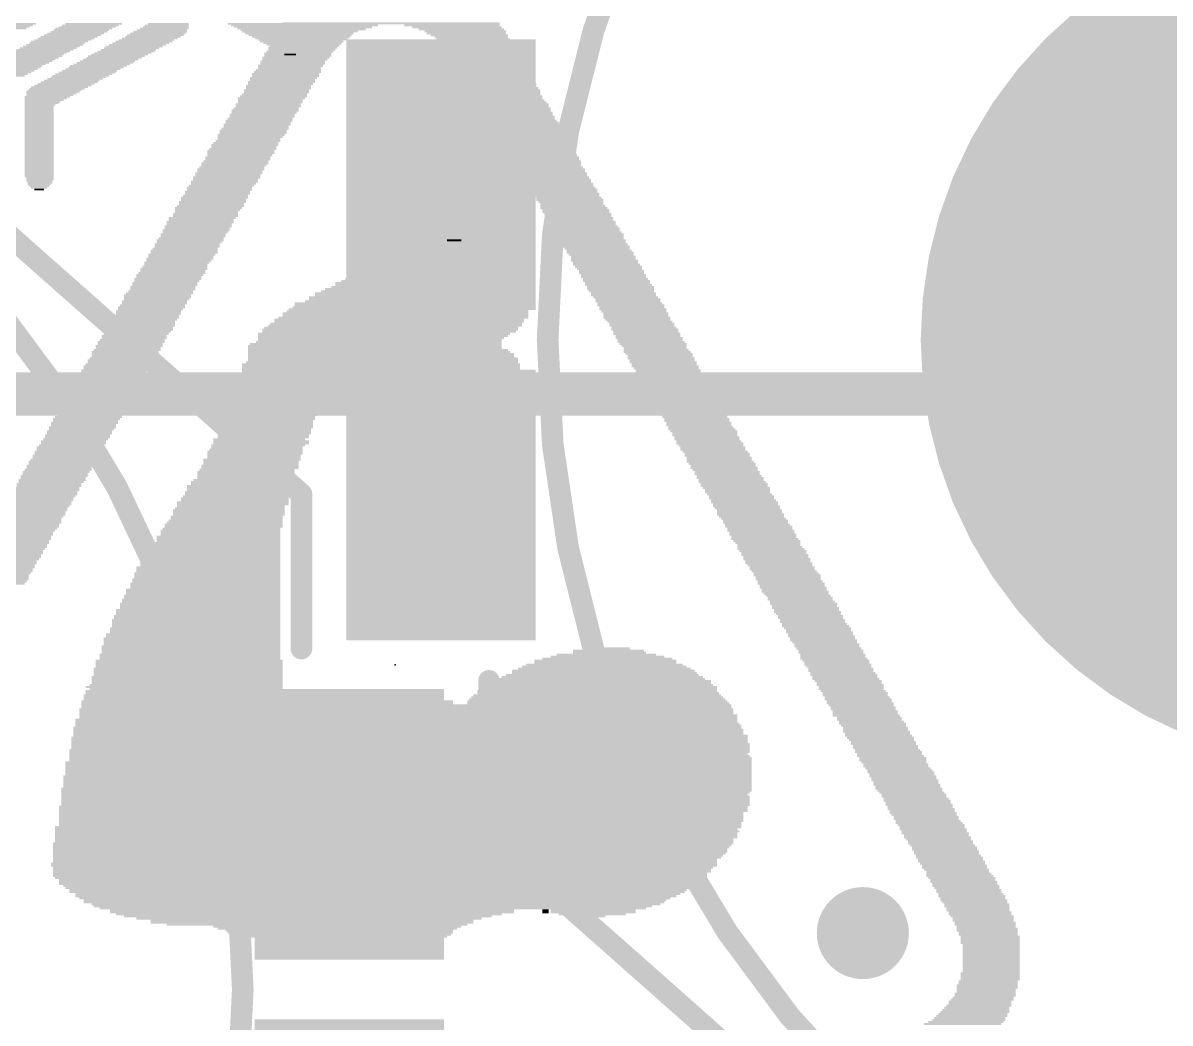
# Model space of a CAD drawing. Extents: x -53 to 61, y -36 to 25.
# Drawn here: x -3.49 to 7.27, y -3.36 to 6.02 of the extents above; entities that cross this region are included whole.
import ezdxf

# ---------------------------------------------------------------- set-up
doc = ezdxf.new("R2010")
doc.units = 0
for name, color, linetype in [('1', 12, 'CONTINUOUS'), ('16', 132, 'CONTINUOUS'), ('18', 110, 'CONTINUOUS'), ('21', 41, 'CONTINUOUS'), ('22', 40, 'CONTINUOUS'), ('24', 53, 'CONTINUOUS'), ('51', 53, 'CONTINUOUS')]:
    doc.layers.add(name, color=color, linetype=linetype)

# ---------------------------------------------------------------- blocks, each defined once
blk = doc.blocks.new('RECT2080000X1280000R100')
at = {"const_width": 4}
blk.add_lwpolyline([(4.5, 0), (4.5, 0, 0.4142), (2.5, 2), (-2.5, 2, 0.4142), (-4.5, 0), (-4.5, 0, 0.4142), (-2.5, -2), (2.5, -2, 0.4142)], format="xyb", close=True, dxfattribs=at)
blk = doc.blocks.new('RECT')
blk.add_solid([(-0.5, -0.5), (0.5, -0.5), (-0.5, 0.5), (0.5, 0.5)])
blk = doc.blocks.new('ROUNDV')
at = {"const_width": 0.5}
blk.add_lwpolyline([(0, -0.25, 1), (0, 0.25, 1), (0, -0.25)], format="xyb", dxfattribs=at)

msp = doc.modelspace()

# ---------------------------------------------------------------- linework, layer by layer
at = {"layer": '16', "const_width": 0.4064}
msp.add_lwpolyline([(-21.16, 2.54), (24.5745, 2.54)], dxfattribs=at)
at = {"layer": '21', "const_width": 0.2032}
for points in [[(-3.93, 4.302), (-0.88, 1.602)], [(-0.88, 1.602), (-0.88, 0.152)], [(0.88, -1.602), (0.88, -0.152)], [(3.93, -4.302), (0.88, -1.602)]]:
    msp.add_lwpolyline(points, dxfattribs=at)
at = {"layer": '21', "const_width": 0.1016}
for points in [[(-0.8292, 1.602, 1), (-0.9308, 1.602)], [(-0.9137, 1.564, 1), (-0.8463, 1.64)], [(-0.9308, 0.152, 1), (-0.8292, 0.152)], [(0.9308, -0.152, 1), (0.8292, -0.152)], [(0.9137, -1.564, 1), (0.8463, -1.64)], [(0.8292, -1.602, 1), (0.9308, -1.602)]]:
    msp.add_lwpolyline(points, format="xyb", dxfattribs=at)
at = {"layer": '24'}
msp.add_point((0, 0), dxfattribs=at)
at = {"layer": '51'}
for points, const_width in [([(11.43, -6.952, 1), (11.43, 13.048, 1), (11.43, -6.952)], 0.2032), ([(-11.43, -13.048, 1), (-11.43, 6.952, 1), (-11.43, -13.048)], 0.2032), ([(0.0308, 5.598, 1), (-0.0708, 5.598)], 0.1016), ([(-0.02, 5.6488, 1), (-0.02, 5.5472)], 0.1016), ([(0.9308, 5.598, 1), (0.8292, 5.598)], 0.1016), ([(0.88, 5.5472, 1), (0.88, 5.6488)], 0.1016), ([(-0.02, 3.6488, 1), (-0.02, 3.5472)], 0.1016), ([(0.88, 3.5472, 1), (0.88, 3.6488)], 0.1016), ([(-0.0708, 3.598, 1), (0.0308, 3.598)], 0.1016), ([(0.8292, 3.598, 1), (0.9308, 3.598)], 0.1016), ([(0.0308, 2.498, 1), (-0.0708, 2.498)], 0.1016), ([(-0.02, 2.5488, 1), (-0.02, 2.4472)], 0.1016), ([(0.9308, 2.498, 1), (0.8292, 2.498)], 0.1016), ([(0.88, 2.4472, 1), (0.88, 2.5488)], 0.1016), ([(-0.02, 0.5488, 1), (-0.02, 0.4472)], 0.1016), ([(-0.0708, 0.498, 1), (0.0308, 0.498)], 0.1016), ([(0.8292, 0.498, 1), (0.9308, 0.498)], 0.1016), ([(0.88, 0.4472, 1), (0.88, 0.5488)], 0.1016), ([(-0.8292, -0.498, 1), (-0.9308, -0.498)], 0.1016), ([(-0.88, -0.4472, 1), (-0.88, -0.5488)], 0.1016), ([(0.0708, -0.498, 1), (-0.0308, -0.498)], 0.1016), ([(0.02, -0.5488, 1), (0.02, -0.4472)], 0.1016), ([(-0.88, -2.4472, 1), (-0.88, -2.5488)], 0.1016), ([(-0.9308, -2.498, 1), (-0.8292, -2.498)], 0.1016), ([(-0.0308, -2.498, 1), (0.0708, -2.498)], 0.1016), ([(0.02, -2.5488, 1), (0.02, -2.4472)], 0.1016)]:
    msp.add_lwpolyline(points, format="xyb", dxfattribs=dict(at, const_width=const_width))
at = {"layer": '51', "const_width": 0.2032}
for points in [[(-0.02, 3.598), (-0.02, 5.598)], [(-0.02, 5.598), (0.88, 5.598)], [(0.88, 3.598), (0.88, 5.598)], [(0.88, 3.598), (-0.02, 3.598)], [(-0.02, 0.498), (-0.02, 2.498)], [(-0.02, 2.498), (0.88, 2.498)], [(0.88, 0.498), (0.88, 2.498)], [(0.88, 0.498), (-0.02, 0.498)], [(-0.88, -0.498), (-0.88, -2.498)], [(-0.88, -0.498), (0.02, -0.498)], [(0.02, -0.498), (0.02, -2.498)], [(0.02, -2.498), (-0.88, -2.498)]]:
    msp.add_lwpolyline(points, dxfattribs=at)

# ---------------------------------------------------------------- block references
at = {"layer": '1', "rotation": 180}
msp.add_blockref('RECT2080000X1280000R100', (11.43, 3.048), dxfattribs=at)
at = {"layer": '1', "xscale": 2.54, "yscale": 1.778}
for p, rotation in [((0.43, 4.598), 270), ((0.43, 1.498), 270), ((-0.43, -1.498), 90), ((-0.43, -4.598), 90)]:
    msp.add_blockref('RECT', p, dxfattribs=dict(at, rotation=rotation))
at = {"layer": '18', "xscale": 0.8636, "yscale": 0.8636}
msp.add_blockref('ROUNDV', (4.3872, -2.5183), dxfattribs=at)
msp.add_blockref('ROUNDV', (4.3872, -2.5183), dxfattribs=at)
at = {"layer": '21', "yscale": 0.0152}
for p, xscale in [((-3.7363, 6.0147), 0.7315), ((-3.7363, 5.9995), 0.6706), ((-3.7363, 5.9842), 0.6096), ((-3.7363, 5.969), 0.5486), ((-2.9972, 5.9233), 0.5334), ((-2.9667, 5.9385), 0.5334), ((-2.9439, 5.9538), 0.5182), ((-2.921, 5.969), 0.5334), ((-2.8905, 5.9842), 0.5334), ((-2.86, 5.9995), 0.5334), ((-2.8296, 6.0147), 0.5334), ((-2.2276, 5.9233), 0.5182), ((-2.2047, 5.9385), 0.5029), ((-2.1895, 5.9538), 0.4724), ((-2.1666, 5.969), 0.4572), ((-2.1514, 5.9842), 0.4267), ((-2.1438, 5.9995), 0.4115), ((-2.1285, 6.0147), 0.381), ((-1.3056, 6.0147), 0.5334), ((-1.2751, 5.9995), 0.5334), ((-1.2522, 5.9842), 0.5182), ((-1.2217, 5.969), 0.5182), ((-1.1913, 5.9538), 0.5182), ((-1.1684, 5.9385), 0.5334), ((-1.1455, 5.9233), 0.5182), ((-3.1953, 5.8166), 0.5334), ((-3.1725, 5.8318), 0.5182), ((-3.1496, 5.8471), 0.5334), ((-3.1191, 5.8623), 0.5334), ((-3.0886, 5.8776), 0.5334), ((-3.0582, 5.8928), 0.5334), ((-3.0277, 5.908), 0.5334), ((-2.4181, 5.8166), 0.5334), ((-2.3876, 5.8318), 0.5334), ((-2.3571, 5.8471), 0.5334), ((-2.3343, 5.8623), 0.5182), ((-2.3038, 5.8776), 0.5182), ((-2.2733, 5.8928), 0.5182), ((-2.2504, 5.908), 0.5334), ((-1.1227, 5.908), 0.5029), ((-1.1074, 5.8928), 0.4724), ((-1.0846, 5.8776), 0.4572), ((-1.0693, 5.8623), 0.4267), ((-1.0541, 5.8471), 0.4267), ((-1.0389, 5.8318), 0.3962), ((-1.0312, 5.8166), 0.3505), ((-3.3934, 5.7099), 0.5334), ((-3.3706, 5.7252), 0.5182), ((-3.3477, 5.7404), 0.5334), ((-3.3172, 5.7556), 0.5334), ((-3.2868, 5.7709), 0.5334), ((-3.2563, 5.7861), 0.5334), ((-3.2258, 5.8014), 0.5334), ((-2.6162, 5.7099), 0.5334), ((-2.5857, 5.7252), 0.5334), ((-2.5552, 5.7404), 0.5334), ((-2.5248, 5.7556), 0.5334), ((-2.5019, 5.7709), 0.5182), ((-2.4714, 5.7861), 0.5182), ((-2.4486, 5.8014), 0.5334), ((-1.016, 5.8014), 0.32), ((-1.0008, 5.7861), 0.2896), ((-0.9931, 5.7709), 0.2438), ((-0.9931, 5.7556), 0.2134), ((-0.9855, 5.7404), 0.1676), ((-0.9855, 5.7252), 0.1067), ((-3.7363, 5.6642), 1.0363), ((-3.7363, 5.649), 0.9754), ((-3.744, 5.6337), 0.9296), ((-3.744, 5.6185), 0.8687), ((-3.7363, 5.6032), 0.823), ((-3.4544, 5.6794), 0.5334), ((-3.4239, 5.6947), 0.5334), ((-2.8067, 5.6032), 0.5182), ((-2.7838, 5.6185), 0.5334), ((-2.7534, 5.6337), 0.5334), ((-2.7229, 5.649), 0.5334), ((-2.7, 5.6642), 0.5182), ((-2.6695, 5.6794), 0.5182), ((-2.6391, 5.6947), 0.5182), ((-3.7363, 5.588), 0.762), ((-3.7363, 5.5728), 0.701), ((-3.7363, 5.5575), 0.6401), ((-3.7363, 5.5423), 0.5791), ((-3.7363, 5.527), 0.5182), ((-3.0353, 5.4813), 0.5182), ((-3.0048, 5.4966), 0.5182), ((-2.9743, 5.5118), 0.5182), ((-2.9515, 5.527), 0.5334), ((-2.921, 5.5423), 0.5334), ((-2.8905, 5.5575), 0.5334), ((-2.8677, 5.5728), 0.5182), ((-2.8372, 5.588), 0.5182), ((-3.2106, 5.3746), 0.5029), ((-3.1953, 5.3899), 0.5029), ((-3.1725, 5.4051), 0.5182), ((-3.1496, 5.4204), 0.5334), ((-3.1191, 5.4356), 0.5334), ((-3.0886, 5.4508), 0.5334), ((-3.0582, 5.4661), 0.5334), ((-3.2639, 5.3289), 0.4267), ((-3.2944, 5.2984), 0.3658), ((-3.3096, 5.2832), 0.3353), ((-3.2791, 5.3137), 0.3962), ((-3.3172, 5.268), 0.32), ((-3.2258, 5.3594), 0.4724), ((-3.241, 5.3442), 0.442), ((-3.3325, 5.2527), 0.2896), ((-3.3401, 5.2375), 0.2743), ((-3.3401, 5.2222), 0.2743), ((-3.3401, 5.207), 0.2743), ((-3.3401, 5.1918), 0.2743), ((-3.3401, 5.1765), 0.2743), ((-3.3401, 5.1613), 0.2743), ((-3.3401, 5.146), 0.2743), ((-3.3401, 5.1308), 0.2743), ((-3.3401, 5.1156), 0.2743), ((-3.3401, 5.1003), 0.2743), ((-3.3401, 5.0851), 0.2743), ((-3.3401, 5.0698), 0.2743), ((-3.3401, 5.0546), 0.2743), ((-3.3401, 5.0394), 0.2743), ((-3.3401, 5.0241), 0.2743), ((-3.3401, 5.0089), 0.2743), ((-3.3401, 4.9936), 0.2743), ((-3.3401, 4.9784), 0.2743), ((-3.3401, 4.9632), 0.2743), ((-3.3401, 4.9479), 0.2743), ((-3.3401, 4.9327), 0.2743), ((-3.3401, 4.9174), 0.2743), ((-3.3401, 4.9022), 0.2743), ((-3.3401, 4.887), 0.2743), ((-3.3401, 4.8717), 0.2743), ((-3.3401, 4.8565), 0.2743), ((-3.3401, 4.8412), 0.2743), ((-3.3401, 4.826), 0.2743), ((-3.3401, 4.8108), 0.2743), ((-3.3401, 4.7955), 0.2743), ((-3.3401, 4.7803), 0.2743), ((-3.3401, 4.765), 0.2743), ((-3.3401, 4.7498), 0.2743), ((-3.3401, 4.7346), 0.2743), ((-3.3401, 4.7193), 0.2743), ((-3.3401, 4.7041), 0.2743), ((-3.3401, 4.6888), 0.2743), ((-3.3401, 4.6736), 0.2743), ((-3.3401, 4.6584), 0.2743), ((-3.3401, 4.6431), 0.2743), ((-3.3401, 4.6279), 0.2743), ((-3.3401, 4.6126), 0.2743), ((-3.3401, 4.5974), 0.2743), ((-3.3401, 4.5822), 0.2743), ((-3.3325, 4.5669), 0.2591), ((-3.3325, 4.5517), 0.2591), ((-3.3401, 4.5364), 0.2438), ((-3.3325, 4.5212), 0.2286), ((-3.3401, 4.506), 0.2134), ((-3.3401, 4.4907), 0.1829), ((-3.3401, 4.4755), 0.1524), ((-3.3401, 4.4602), 0.0914)]:
    msp.add_blockref('RECT', p, dxfattribs=dict(at, xscale=xscale))
at = {"layer": '22', "yscale": 0.0191, "rotation": 180}
for p, xscale in [((-0.0381, 6.0198), 2.0383), ((-0.7525, 5.9245), 0.7239), ((-0.7239, 5.9436), 0.7429), ((-0.6477, 5.9817), 0.8573), ((-0.6763, 5.9627), 0.8001), ((-0.6191, 6.0008), 0.9144), ((0.5334, 6.0008), 0.8954), ((0.581, 5.9817), 0.8382), ((0.6191, 5.9627), 0.8001), ((0.6572, 5.9436), 0.762), ((0.6668, 5.9245), 0.7429), ((-0.8382, 5.8293), 0.6668), ((-0.8477, 5.8102), 0.6477), ((-0.8192, 5.8483), 0.6668), ((-0.7811, 5.8864), 0.7049), ((-0.7906, 5.8674), 0.6858), ((-0.762, 5.9055), 0.7049), ((0.6953, 5.9055), 0.7239), ((0.7144, 5.8864), 0.6858), ((0.7334, 5.8674), 0.6858), ((0.7525, 5.8483), 0.6477), ((0.7715, 5.8293), 0.6477), ((0.7811, 5.8102), 0.6287), ((-0.9335, 5.6959), 0.6287), ((-0.9144, 5.734), 0.6287), ((-0.9144, 5.715), 0.6287), ((-0.8954, 5.7531), 0.6287), ((-0.8668, 5.7912), 0.6477), ((-0.8763, 5.7721), 0.6287), ((0.8001, 5.7912), 0.6287), ((0.8192, 5.7721), 0.6287), ((0.8382, 5.734), 0.6287), ((0.8287, 5.7531), 0.6096), ((0.8573, 5.715), 0.6287), ((0.8668, 5.6959), 0.6096), ((-0.9811, 5.6198), 0.6096), ((-0.9906, 5.6007), 0.5906), ((-0.962, 5.6579), 0.6096), ((-0.962, 5.6388), 0.6096), ((-0.943, 5.6769), 0.6096), ((0.8763, 5.6769), 0.6287), ((0.8858, 5.6579), 0.6096), ((0.8954, 5.6388), 0.6287), ((0.9144, 5.6007), 0.6287), ((0.9049, 5.6198), 0.6096), ((-1.0573, 5.4864), 0.6096), ((-1.0477, 5.5055), 0.6287), ((-1.0287, 5.5436), 0.6287), ((-1.0287, 5.5245), 0.6287), ((-1.0097, 5.5626), 0.6287), ((-1.0001, 5.5817), 0.6096), ((0.9335, 5.5817), 0.6287), ((0.943, 5.5626), 0.6096), ((0.962, 5.5436), 0.6096), ((0.962, 5.5245), 0.6096), ((0.9716, 5.5055), 0.5906), ((0.9811, 5.4864), 0.6096), ((-1.1144, 5.3912), 0.6096), ((-1.1144, 5.3721), 0.6096), ((-1.0954, 5.4293), 0.6096), ((-1.0954, 5.4102), 0.6096), ((-1.0668, 5.4674), 0.6287), ((-1.0763, 5.4483), 0.6096), ((1.0001, 5.4674), 0.6096), ((1.0097, 5.4483), 0.6287), ((1.0287, 5.4102), 0.6287), ((1.0192, 5.4293), 0.6096), ((1.0477, 5.3912), 0.6287), ((1.0477, 5.3721), 0.6287), ((-1.1621, 5.315), 0.6287), ((-1.1716, 5.2959), 0.6096), ((-1.1716, 5.2769), 0.6096), ((-1.143, 5.334), 0.6287), ((-1.1335, 5.3531), 0.6096), ((1.0573, 5.3531), 0.6096), ((1.0763, 5.334), 0.6096), ((1.0763, 5.315), 0.6096), ((1.0954, 5.2959), 0.6096), ((1.1144, 5.2769), 0.6096), ((-1.2478, 5.1626), 0.6096), ((-1.2192, 5.2007), 0.6287), ((-1.2287, 5.1816), 0.6096), ((-1.2097, 5.2197), 0.6096), ((-1.1906, 5.2578), 0.6096), ((-1.1906, 5.2388), 0.6096), ((1.124, 5.2578), 0.6287), ((1.143, 5.2197), 0.6287), ((1.1335, 5.2388), 0.6096), ((1.1525, 5.2007), 0.6096), ((1.1621, 5.1816), 0.6287), ((1.1716, 5.1626), 0.6096), ((-1.2954, 5.0673), 0.6287), ((-1.2764, 5.1054), 0.6287), ((-1.2859, 5.0864), 0.6096), ((-1.2668, 5.1245), 0.6096), ((-1.2478, 5.1435), 0.6096), ((1.1811, 5.1435), 0.6287), ((1.1906, 5.1245), 0.6096), ((1.2002, 5.1054), 0.6287), ((1.2192, 5.0864), 0.6287), ((1.2287, 5.0673), 0.6096), ((-1.3526, 4.9721), 0.6287), ((-1.3621, 4.953), 0.6096), ((-1.3335, 5.0102), 0.6287), ((-1.3335, 4.9911), 0.6287), ((-1.3145, 5.0292), 0.6287), ((-1.3049, 5.0483), 0.6096), ((1.2478, 5.0483), 0.6096), ((1.2478, 5.0292), 0.6096), ((1.2668, 5.0102), 0.6096), ((1.2764, 4.9911), 0.6287), ((1.2859, 4.9721), 0.6096), ((1.2954, 4.953), 0.6287), ((-1.4287, 4.8387), 0.6287), ((-1.4097, 4.8768), 0.6287), ((-1.4192, 4.8578), 0.6096), ((-1.4002, 4.8959), 0.6096), ((-1.3811, 4.9149), 0.6096), ((-1.3716, 4.934), 0.5906), ((1.3049, 4.934), 0.6096), ((1.3145, 4.9149), 0.6287), ((1.3335, 4.8768), 0.6287), ((1.324, 4.8959), 0.6096), ((1.3526, 4.8578), 0.5906), ((1.3621, 4.8387), 0.6096), ((-1.4764, 4.7625), 0.6096), ((-1.4764, 4.7435), 0.6096), ((-1.4478, 4.8197), 0.6287), ((-1.4478, 4.8006), 0.6287), ((-1.4573, 4.7816), 0.6096), ((1.3621, 4.8197), 0.6096), ((1.3811, 4.8006), 0.6096), ((1.3907, 4.7816), 0.6287), ((1.4097, 4.7625), 0.6287), ((1.4192, 4.7435), 0.6096), ((-1.5431, 4.6482), 0.6287), ((-1.5526, 4.6292), 0.6096), ((-1.5335, 4.6673), 0.6096), ((-1.505, 4.7054), 0.6287), ((-1.5145, 4.6863), 0.6096), ((-1.4954, 4.7244), 0.6096), ((1.4287, 4.7244), 0.6287), ((1.4383, 4.7054), 0.6096), ((1.4383, 4.6863), 0.6096), ((1.4668, 4.6482), 0.6287), ((1.4573, 4.6673), 0.6096), ((1.4764, 4.6292), 0.6096), ((-1.6002, 4.5339), 0.6287), ((-1.6097, 4.5149), 0.6096), ((-1.5812, 4.572), 0.6287), ((-1.5907, 4.553), 0.6096), ((-1.5621, 4.6101), 0.6287), ((-1.5716, 4.5911), 0.6096), ((1.4954, 4.6101), 0.6096), ((1.4954, 4.5911), 0.6096), ((1.5145, 4.572), 0.6096), ((1.5335, 4.553), 0.6096), ((1.5335, 4.5339), 0.6096), ((1.5526, 4.5149), 0.6096), ((-1.6669, 4.4386), 0.6096), ((-1.6669, 4.4196), 0.6096), ((-1.6478, 4.4768), 0.6096), ((-1.6478, 4.4577), 0.6096), ((-1.6288, 4.4958), 0.6096), ((1.5526, 4.4958), 0.6096), ((1.5716, 4.4768), 0.6096), ((1.5812, 4.4577), 0.6287), ((1.6002, 4.4196), 0.6287), ((1.5907, 4.4386), 0.6096), ((-1.7336, 4.3053), 0.6287), ((-1.7145, 4.3434), 0.6287), ((-1.724, 4.3243), 0.6096), ((-1.6955, 4.3815), 0.6287), ((-1.705, 4.3624), 0.6096), ((-1.6859, 4.4005), 0.6096), ((1.6097, 4.4005), 0.6096), ((1.6383, 4.3624), 0.6287), ((1.6288, 4.3815), 0.6096), ((1.6478, 4.3434), 0.6096), ((1.6574, 4.3243), 0.5906), ((1.6669, 4.3053), 0.6096), ((-1.8098, 4.191), 0.6287), ((-1.7812, 4.2291), 0.6096), ((-1.7812, 4.21), 0.6096), ((-1.7717, 4.2481), 0.5906), ((-1.7526, 4.2862), 0.6287), ((-1.7621, 4.2672), 0.6096), ((1.6764, 4.2862), 0.6287), ((1.6955, 4.2672), 0.6287), ((1.6955, 4.2481), 0.6287), ((1.7145, 4.2291), 0.6287), ((1.724, 4.21), 0.6096), ((1.7336, 4.191), 0.6287), ((-1.8478, 4.1148), 0.6287), ((-1.8574, 4.0957), 0.6096), ((-1.8288, 4.1529), 0.6287), ((-1.8383, 4.1338), 0.6096), ((-1.8193, 4.1719), 0.6096), ((1.7431, 4.1719), 0.6096), ((1.7621, 4.1529), 0.6096), ((1.7621, 4.1338), 0.6096), ((1.7812, 4.1148), 0.6096), ((1.7907, 4.0957), 0.6287), ((-1.9241, 3.9815), 0.6287), ((-1.9145, 4.0005), 0.6096), ((-1.8955, 4.0386), 0.6096), ((-1.8955, 4.0196), 0.6096), ((-1.8669, 4.0767), 0.6287), ((-1.8764, 4.0576), 0.6096), ((0.5524, 3.9815), 0.1333), ((1.8002, 4.0767), 0.6096), ((1.8098, 4.0576), 0.6287), ((1.8288, 4.0386), 0.6287), ((1.8383, 4.0196), 0.6096), ((1.8383, 4.0005), 0.6096), ((1.8574, 3.9815), 0.6096), ((-1.9812, 3.8862), 0.6287), ((-1.9812, 3.8672), 0.6287), ((-1.9717, 3.9053), 0.6096), ((-1.9526, 3.9434), 0.6096), ((-1.9526, 3.9243), 0.6096), ((-1.9336, 3.9624), 0.6096), ((0.4382, 3.8672), 0.6668), ((0.4572, 3.8862), 0.5906), ((0.4667, 3.9053), 0.5334), ((0.4858, 3.9243), 0.4191), ((0.5239, 3.9434), 0.3048), ((0.5239, 3.9624), 0.2667), ((1.8574, 3.9624), 0.6096), ((1.8764, 3.9434), 0.6096), ((1.886, 3.9243), 0.6287), ((1.8955, 3.9053), 0.6096), ((1.9145, 3.8862), 0.6096), ((1.9241, 3.8672), 0.6287), ((-2.0479, 3.7719), 0.6096), ((-2.0193, 3.81), 0.6287), ((-2.0288, 3.791), 0.6096), ((-2.0003, 3.8481), 0.6287), ((-2.0098, 3.8291), 0.6096), ((0.3239, 3.7719), 1.0097), ((0.3524, 3.791), 0.9525), ((0.3619, 3.81), 0.8954), ((0.3905, 3.8291), 0.8001), ((0.4286, 3.8481), 0.6858), ((1.9336, 3.8481), 0.6096), ((1.9526, 3.8291), 0.6096), ((1.9526, 3.81), 0.6096), ((1.9622, 3.791), 0.6287), ((1.9717, 3.7719), 0.6096), ((-2.1145, 3.6576), 0.6287), ((-2.0955, 3.6766), 0.6287), ((-2.0764, 3.7147), 0.6287), ((-2.086, 3.6957), 0.6096), ((-2.0669, 3.7338), 0.6096), ((-2.0574, 3.7529), 0.5906), ((0.2572, 3.6766), 1.2954), ((0.2572, 3.6576), 1.2954), ((0.2858, 3.6957), 1.2383), ((0.2858, 3.7147), 1.1621), ((0.3143, 3.7338), 1.1049), ((0.3239, 3.7529), 1.0097), ((1.9812, 3.7529), 0.6287), ((2.0003, 3.7338), 0.6287), ((2.0098, 3.7147), 0.6096), ((2.0288, 3.6957), 0.6096), ((2.0288, 3.6766), 0.6096), ((2.0479, 3.6576), 0.6096), ((-2.1812, 3.5433), 0.6096), ((-2.1622, 3.5814), 0.6096), ((-2.1622, 3.5624), 0.6096), ((-2.1336, 3.6195), 0.6287), ((-2.1431, 3.6005), 0.6096), ((-2.1241, 3.6386), 0.6096), ((0.2096, 3.5433), 1.6193), ((0.2191, 3.5814), 1.5621), ((0.2191, 3.5624), 1.5621), ((0.2286, 3.6005), 1.4668), ((0.2477, 3.6195), 1.4287), ((0.2572, 3.6386), 1.3335), ((2.0479, 3.6386), 0.6096), ((2.0764, 3.6005), 0.6287), ((2.0669, 3.6195), 0.6096), ((2.0955, 3.5624), 0.6287), ((2.086, 3.5814), 0.6096), ((2.1145, 3.5433), 0.6287), ((-2.2288, 3.4671), 0.6287), ((-2.2288, 3.4481), 0.6287), ((-2.2098, 3.4862), 0.6287), ((-2.2003, 3.5052), 0.6096), ((-2.1812, 3.5243), 0.6096), ((0.1524, 3.4481), 1.9241), ((0.1715, 3.4862), 1.8478), ((0.1715, 3.4671), 1.8478), ((0.181, 3.5052), 1.7526), ((0.2, 3.5243), 1.7145), ((2.1145, 3.5243), 0.6287), ((2.1241, 3.5052), 0.6096), ((2.1431, 3.4862), 0.6096), ((2.1431, 3.4671), 0.6096), ((2.1622, 3.4481), 0.6096), ((-2.286, 3.3528), 0.6287), ((-2.2955, 3.3338), 0.6096), ((-2.2765, 3.3719), 0.6096), ((-2.2574, 3.41), 0.6096), ((-2.2574, 3.3909), 0.6096), ((-2.2384, 3.429), 0.6096), ((0.1238, 3.3338), 2.2479), ((0.1238, 3.3528), 2.1717), ((0.1238, 3.3909), 2.1336), ((0.1238, 3.3719), 2.1336), ((0.1524, 3.41), 2.0003), ((0.1715, 3.429), 1.9622), ((2.1812, 3.429), 0.6096), ((2.1812, 3.41), 0.6096), ((2.2098, 3.3719), 0.6287), ((2.2003, 3.3909), 0.6096), ((2.2288, 3.3338), 0.6287), ((2.2193, 3.3528), 0.6096), ((-2.3717, 3.2195), 0.6096), ((-2.3432, 3.2576), 0.6287), ((-2.3527, 3.2385), 0.6096), ((-2.3336, 3.2766), 0.6096), ((-2.3146, 3.3147), 0.6096), ((-2.3146, 3.2957), 0.6096), ((0.0381, 3.2385), 2.3432), ((0.0381, 3.2195), 2.3432), ((0.0762, 3.2576), 2.3432), ((0.0953, 3.2957), 2.3051), ((0.0953, 3.2766), 2.3051), ((0.1143, 3.3147), 2.267), ((2.2384, 3.3147), 0.6096), ((2.2574, 3.2957), 0.6096), ((2.2574, 3.2766), 0.6096), ((2.267, 3.2576), 0.6287), ((2.2765, 3.2385), 0.6096), ((2.2955, 3.2195), 0.6096), ((-2.4194, 3.1242), 0.6287), ((-2.4003, 3.1623), 0.6287), ((-2.4003, 3.1433), 0.6287), ((-2.3813, 3.1814), 0.6287), ((-2.3717, 3.2004), 0.6096), ((-0.0476, 3.1433), 2.4003), ((-0.0571, 3.1242), 2.3813), ((-0.0381, 3.1623), 2.3813), ((0, 3.1814), 2.3813), ((0.0095, 3.2004), 2.3622), ((2.3146, 3.2004), 0.6096), ((2.3146, 3.1814), 0.6096), ((2.3336, 3.1623), 0.6096), ((2.3432, 3.1433), 0.6287), ((2.3527, 3.1242), 0.6096), ((-2.4765, 3.029), 0.6287), ((-2.486, 3.0099), 0.6096), ((-2.467, 3.048), 0.6096), ((-2.4479, 3.0861), 0.6096), ((-2.4479, 3.0671), 0.6096), ((-2.4289, 3.1052), 0.6096), ((-0.181, 3.0099), 2.3622), ((-0.1524, 3.029), 2.3051), ((-0.1048, 3.1052), 2.3622), ((-0.1143, 3.0861), 2.3432), ((-0.1429, 3.048), 2.286), ((-0.1333, 3.0671), 2.3051), ((2.3622, 3.1052), 0.6287), ((2.3717, 3.0861), 0.6096), ((2.3813, 3.0671), 0.6287), ((2.4003, 3.029), 0.6287), ((2.3908, 3.048), 0.6096), ((2.4194, 3.0099), 0.6287), ((-2.5337, 2.9337), 0.6287), ((-2.5432, 2.9146), 0.6096), ((-2.5146, 2.9527), 0.6287), ((-2.4956, 2.9909), 0.6287), ((-2.5051, 2.9718), 0.6096), ((-0.1524, 2.9337), 2.4575), ((-0.1905, 2.9909), 2.3813), ((-0.1905, 2.9718), 2.3813), ((-0.1619, 2.9527), 2.4384), ((-0.1333, 2.9146), 2.4956), ((2.4289, 2.9909), 0.6096), ((2.4384, 2.9718), 0.5906), ((2.4479, 2.9527), 0.6096), ((2.4575, 2.9337), 0.6287), ((2.4765, 2.9146), 0.6287), ((-2.6099, 2.8004), 0.6287), ((-2.6003, 2.8194), 0.6096), ((-2.5718, 2.8575), 0.6287), ((-2.5813, 2.8384), 0.6096), ((-2.5622, 2.8765), 0.6096), ((-2.5432, 2.8956), 0.6096), ((-0.1333, 2.8194), 2.6099), ((-0.1333, 2.8004), 2.6099), ((-0.1238, 2.8384), 2.5527), ((-0.1143, 2.8765), 2.5337), ((-0.1143, 2.8575), 2.5337), ((-0.1333, 2.8956), 2.4956), ((2.486, 2.8956), 0.6096), ((2.4956, 2.8765), 0.6287), ((2.5051, 2.8575), 0.6096), ((2.5146, 2.8384), 0.6287), ((2.5241, 2.8194), 0.6096), ((2.5337, 2.8004), 0.6287), ((-2.667, 2.6861), 0.6287), ((-2.648, 2.7242), 0.6287), ((-2.6575, 2.7051), 0.6096), ((-2.6289, 2.7623), 0.6287), ((-2.6384, 2.7432), 0.6096), ((-2.6194, 2.7813), 0.6096), ((-1.0097, 2.7242), 0.9335), ((-1.0192, 2.7051), 0.9144), ((-1.0287, 2.6861), 0.8954), ((-0.1333, 2.7813), 2.6099), ((-0.1333, 2.7623), 2.6099), ((-0.1429, 2.7432), 2.5908), ((-0.0191, 2.7242), 0.8954), ((-0.0191, 2.7051), 0.8954), ((-0.0762, 2.6861), 0.6287), ((0.8858, 2.7242), 0.6096), ((0.8858, 2.7051), 0.6096), ((0.9716, 2.6861), 0.4001), ((2.5432, 2.7813), 0.6096), ((2.5622, 2.7623), 0.6096), ((2.5622, 2.7432), 0.6096), ((2.5813, 2.7242), 0.6096), ((2.6003, 2.7051), 0.6096), ((2.6099, 2.6861), 0.6287), ((-2.7337, 2.5908), 0.6096), ((-2.7146, 2.6289), 0.6096), ((-2.7146, 2.6099), 0.6096), ((-2.6861, 2.648), 0.6287), ((-2.6765, 2.667), 0.6096), ((-1.0858, 2.5908), 0.8573), ((-1.0382, 2.667), 0.8763), ((-1.0477, 2.648), 0.8573), ((-1.0477, 2.6289), 0.8573), ((-1.0477, 2.6099), 0.8573), ((-0.1143, 2.667), 0.4382), ((-0.1143, 2.648), 0.4382), ((1.0097, 2.667), 0.2858), ((1.0097, 2.648), 0.2477), ((2.6194, 2.667), 0.6096), ((2.6194, 2.648), 0.6096), ((2.6384, 2.6289), 0.6096), ((2.648, 2.6099), 0.6287), ((2.6575, 2.5908), 0.6096), ((-2.7813, 2.4956), 0.6287), ((-2.7908, 2.4765), 0.6096), ((-2.7623, 2.5337), 0.6287), ((-2.7718, 2.5146), 0.6096), ((-2.7527, 2.5527), 0.6096), ((-2.7337, 2.5718), 0.6096), ((-1.1049, 2.5146), 0.8573), ((-1.1049, 2.4956), 0.8573), ((-1.1049, 2.4765), 0.8573), ((-1.0858, 2.5718), 0.8573), ((-1.0858, 2.5527), 0.8573), ((-1.0858, 2.5337), 0.8573), ((2.667, 2.5718), 0.6287), ((2.6765, 2.5527), 0.6096), ((2.7051, 2.5146), 0.6287), ((2.6956, 2.5337), 0.6096), ((2.7146, 2.4956), 0.6096), ((2.7337, 2.4765), 0.6096), ((-2.848, 2.3813), 0.6096), ((-2.848, 2.3622), 0.6096), ((-2.8194, 2.4384), 0.6287), ((-2.8289, 2.4194), 0.6096), ((-2.8384, 2.4003), 0.5906), ((-2.8004, 2.4575), 0.6287), ((-1.1525, 2.3622), 0.8763), ((-1.1335, 2.4384), 0.8763), ((-1.1335, 2.4194), 0.8763), ((-1.143, 2.4003), 0.8573), ((-1.143, 2.3813), 0.8573), ((-1.1049, 2.4575), 0.8573), ((2.7432, 2.4384), 0.6287), ((2.7337, 2.4575), 0.6096), ((2.7623, 2.4194), 0.6287), ((2.7813, 2.3813), 0.6287), ((2.7718, 2.4003), 0.6096), ((2.7908, 2.3622), 0.6096), ((-2.9146, 2.267), 0.6287), ((-2.8956, 2.3051), 0.6287), ((-2.9051, 2.286), 0.6096), ((-2.8765, 2.3241), 0.6287), ((-2.867, 2.3432), 0.6096), ((-1.2002, 2.286), 0.8573), ((-1.2002, 2.267), 0.8573), ((-1.1716, 2.3432), 0.8763), ((-1.1811, 2.3241), 0.8573), ((-1.1811, 2.3051), 0.8573), ((2.8004, 2.3432), 0.6287), ((2.8099, 2.3241), 0.6096), ((2.8289, 2.3051), 0.6096), ((2.8289, 2.286), 0.6096), ((2.848, 2.267), 0.6096), ((-2.9813, 2.1526), 0.6096), ((-2.9623, 2.1907), 0.6096), ((-2.9623, 2.1717), 0.6096), ((-2.9337, 2.2288), 0.6287), ((-2.9432, 2.2098), 0.6096), ((-2.9242, 2.2479), 0.6096), ((-1.2192, 2.2288), 0.8954), ((-1.2383, 2.1526), 0.8573), ((-1.2287, 2.2098), 0.8763), ((-1.2287, 2.1907), 0.8763), ((-1.2287, 2.1717), 0.8763), ((-1.2002, 2.2479), 0.8573), ((2.848, 2.2479), 0.6096), ((2.8765, 2.2098), 0.6287), ((2.867, 2.2288), 0.6096), ((2.8956, 2.1907), 0.6287), ((2.9051, 2.1717), 0.6096), ((2.9051, 2.1526), 0.6096), ((-3.048, 2.0383), 0.6287), ((-3.0385, 2.0574), 0.6096), ((-3.0194, 2.0955), 0.6096), ((-3.0194, 2.0764), 0.6096), ((-3.0004, 2.1145), 0.6096), ((-2.9813, 2.1336), 0.6096), ((-1.2859, 2.0574), 0.8763), ((-1.2954, 2.0383), 0.8573), ((-1.2764, 2.1145), 0.8573), ((-1.2573, 2.0955), 0.8954), ((-1.2573, 2.0764), 0.8954), ((-1.2383, 2.1336), 0.8573), ((2.9242, 2.1336), 0.6096), ((2.9242, 2.1145), 0.6096), ((2.9527, 2.0764), 0.6287), ((2.9432, 2.0955), 0.6096), ((2.9623, 2.0574), 0.6096), ((2.9813, 2.0383), 0.6096), ((-3.0861, 1.9622), 0.6287), ((-3.0956, 1.9431), 0.6096), ((-3.0671, 2.0003), 0.6287), ((-3.0766, 1.9812), 0.6096), ((-3.0575, 2.0193), 0.6096), ((-1.3145, 2.0003), 0.8954), ((-1.3145, 1.9812), 0.8954), ((-1.324, 1.9622), 0.8763), ((-1.324, 1.9431), 0.8763), ((-1.3049, 2.0193), 0.8763), ((2.9813, 2.0193), 0.6096), ((3.0004, 2.0003), 0.6096), ((3.0194, 1.9812), 0.6096), ((3.0194, 1.9622), 0.6096), ((3.0385, 1.9431), 0.6096), ((-3.1623, 1.8288), 0.6287), ((-3.1528, 1.8669), 0.6096), ((-3.1528, 1.8478), 0.6096), ((-3.1242, 1.905), 0.6287), ((-3.1337, 1.886), 0.6096), ((-3.1147, 1.9241), 0.6096), ((-1.3907, 1.8288), 0.8954), ((-1.3621, 1.8669), 0.9144), ((-1.3621, 1.8478), 0.9144), ((-1.3526, 1.905), 0.8954), ((-1.3526, 1.886), 0.8954), ((-1.343, 1.9241), 0.9144), ((3.048, 1.905), 0.6287), ((3.0385, 1.9241), 0.6096), ((3.0671, 1.886), 0.6287), ((3.0861, 1.8478), 0.6287), ((3.0766, 1.8669), 0.6096), ((3.0956, 1.8288), 0.6096), ((-3.2195, 1.7336), 0.6287), ((-3.229, 1.7145), 0.6096), ((-3.2004, 1.7717), 0.6287), ((-3.2099, 1.7526), 0.6096), ((-3.1814, 1.8098), 0.6287), ((-3.1909, 1.7907), 0.6096), ((-1.4383, 1.7145), 0.9525), ((-1.4287, 1.7336), 0.9335), ((-1.4002, 1.8098), 0.9144), ((-1.4002, 1.7907), 0.9144), ((-1.4002, 1.7717), 0.9144), ((-1.4097, 1.7526), 0.8954), ((3.1147, 1.8098), 0.6096), ((3.1147, 1.7907), 0.6096), ((3.1337, 1.7717), 0.6096), ((3.1433, 1.7526), 0.6287), ((3.1623, 1.7145), 0.6287), ((3.1528, 1.7336), 0.6096), ((-3.2957, 1.6193), 0.6287), ((-3.2766, 1.6383), 0.6287), ((-3.2671, 1.6574), 0.6096), ((-3.248, 1.6955), 0.6096), ((-3.248, 1.6764), 0.6096), ((-1.4764, 1.6193), 0.9906), ((-1.4668, 1.6764), 0.9716), ((-1.4668, 1.6574), 0.9716), ((-1.4668, 1.6383), 0.9716), ((-1.4383, 1.6955), 0.9525), ((3.1814, 1.6955), 0.6287), ((3.1814, 1.6764), 0.6287), ((3.2004, 1.6574), 0.6287), ((3.2099, 1.6383), 0.6096), ((3.2099, 1.6193), 0.6096), ((-3.3528, 1.505), 0.6287), ((-3.3433, 1.524), 0.6096), ((-3.3147, 1.5812), 0.6287), ((-3.3242, 1.5621), 0.6096), ((-3.3242, 1.5431), 0.6096), ((-3.2957, 1.6002), 0.6287), ((-1.524, 1.524), 1.0477), ((-1.524, 1.505), 1.0477), ((-1.505, 1.5621), 1.0097), ((-1.505, 1.5431), 1.0097), ((-1.4954, 1.5812), 0.9906), ((-1.4859, 1.6002), 0.9716), ((3.229, 1.6002), 0.6096), ((3.248, 1.5812), 0.6096), ((3.248, 1.5621), 0.6096), ((3.2671, 1.5431), 0.6096), ((3.2766, 1.524), 0.6287), ((3.2861, 1.505), 0.6096), ((-3.41, 1.4097), 0.6287), ((-3.4195, 1.3907), 0.6096), ((-3.4004, 1.4287), 0.6096), ((-3.3814, 1.4668), 0.6096), ((-3.3814, 1.4478), 0.6096), ((-3.3623, 1.4859), 0.6096), ((-1.5812, 1.3907), 1.0477), ((-1.5621, 1.4478), 1.0477), ((-1.5621, 1.4287), 1.0477), ((-1.5621, 1.4097), 1.0477), ((-1.5526, 1.4668), 1.0287), ((-1.5431, 1.4859), 1.0097), ((3.2957, 1.4859), 0.6287), ((3.3052, 1.4668), 0.6096), ((3.3242, 1.4478), 0.6096), ((3.3242, 1.4287), 0.6096), ((3.3338, 1.4097), 0.6287), ((3.3433, 1.3907), 0.6096), ((-3.4671, 1.3145), 0.6287), ((-3.4671, 1.2954), 0.6287), ((-3.4481, 1.3335), 0.6287), ((-3.4385, 1.3716), 0.6096), ((-3.4385, 1.3526), 0.6096), ((-1.6097, 1.3145), 1.1049), ((-1.6097, 1.2954), 1.1049), ((-1.6002, 1.3335), 1.0858), ((-1.5907, 1.3526), 1.0668), ((-1.5812, 1.3716), 1.0477), ((3.3623, 1.3716), 0.6096), ((3.3814, 1.3526), 0.6096), ((3.3814, 1.3335), 0.6096), ((3.4004, 1.3145), 0.6096), ((3.41, 1.2954), 0.6287), ((-3.5338, 1.2002), 0.6096), ((-3.5338, 1.1811), 0.6096), ((-3.5147, 1.2383), 0.6096), ((-3.5147, 1.2192), 0.6096), ((-3.4862, 1.2764), 0.6287), ((-3.4957, 1.2573), 0.6096), ((-1.6574, 1.2002), 1.1621), ((-1.6574, 1.1811), 1.1621), ((-1.6383, 1.2573), 1.124), ((-1.6383, 1.2383), 1.124), ((-1.6383, 1.2192), 1.124), ((-1.6288, 1.2764), 1.1049), ((3.429, 1.2573), 0.6287), ((3.4195, 1.2764), 0.6096), ((3.4385, 1.2383), 0.6096), ((3.4481, 1.2192), 0.6287), ((3.4671, 1.1811), 0.6287), ((3.4576, 1.2002), 0.6096), ((-3.6005, 1.0858), 0.6287), ((-3.61, 1.0668), 0.6096), ((-3.5814, 1.1049), 0.6287), ((-3.5624, 1.143), 0.6287), ((-3.5719, 1.124), 0.6096), ((-3.5528, 1.1621), 0.6096), ((-1.6859, 1.0668), 1.2192), ((-1.6764, 1.143), 1.2002), ((-1.6764, 1.124), 1.2002), ((-1.6764, 1.1049), 1.2002), ((-1.6764, 1.0858), 1.2002), ((-1.6574, 1.1621), 1.1621), ((3.4862, 1.1621), 0.6287), ((3.4957, 1.143), 0.6096), ((3.5052, 1.124), 0.5906), ((3.5147, 1.1049), 0.6096), ((3.5243, 1.0858), 0.6287), ((3.5433, 1.0668), 0.6287), ((-3.6671, 0.9716), 0.6096), ((-3.6481, 0.9906), 0.6096), ((-3.629, 1.0287), 0.6096), ((-3.629, 1.0097), 0.6096), ((-3.61, 1.0477), 0.6096), ((-1.724, 0.9906), 1.2954), ((-1.7145, 0.9716), 1.2764), ((-1.705, 1.0477), 1.2573), ((-1.705, 1.0287), 1.2573), ((-1.705, 1.0097), 1.2573), ((3.5528, 1.0477), 0.6096), ((3.5624, 1.0287), 0.6287), ((3.5814, 0.9906), 0.6287), ((3.5719, 1.0097), 0.6096), ((3.5909, 0.9716), 0.6096), ((-3.7243, 0.8573), 0.6096), ((-3.7147, 0.8763), 0.6287), ((-3.6957, 0.9144), 0.6287), ((-3.7052, 0.8954), 0.6096), ((-3.6766, 0.9525), 0.6287), ((-3.6862, 0.9335), 0.6096), ((-1.7621, 0.8573), 1.3716), ((-1.7526, 0.9144), 1.3526), ((-1.7526, 0.8954), 1.3526), ((-1.7526, 0.8763), 1.3526), ((-1.7336, 0.9525), 1.3145), ((-1.7336, 0.9335), 1.3145), ((3.6005, 0.9525), 0.6287), ((3.61, 0.9335), 0.6096), ((3.629, 0.9144), 0.6096), ((3.629, 0.8954), 0.6096), ((3.6481, 0.8763), 0.6096), ((3.6671, 0.8573), 0.6096), ((-3.7814, 0.762), 0.6096), ((-3.7529, 0.8001), 0.6287), ((-3.7624, 0.7811), 0.6096), ((-3.7433, 0.8382), 0.6096), ((-3.7433, 0.8192), 0.6096), ((-1.7812, 0.762), 1.4097), ((-1.7717, 0.8001), 1.3907), ((-1.7717, 0.7811), 1.3907), ((-1.7621, 0.8382), 1.3716), ((-1.7621, 0.8192), 1.3716), ((3.6766, 0.8382), 0.6287), ((3.6862, 0.8192), 0.6096), ((3.6862, 0.8001), 0.6096), ((3.7147, 0.762), 0.6287), ((3.7052, 0.7811), 0.6096), ((-1.8098, 0.6477), 1.4668), ((-1.8002, 0.7049), 1.4478), ((-1.8002, 0.6858), 1.4478), ((-1.8002, 0.6668), 1.4478), ((-1.7812, 0.7429), 1.4097), ((-1.7812, 0.7239), 1.4097), ((3.7338, 0.7239), 0.6287), ((3.7243, 0.7429), 0.6096), ((3.7433, 0.7049), 0.6096), ((3.7529, 0.6858), 0.6287), ((3.7624, 0.6668), 0.6096), ((3.7814, 0.6477), 0.6096), ((-1.8288, 0.5715), 1.505), ((-1.8288, 0.5524), 1.505), ((-1.8288, 0.5334), 1.505), ((-1.8193, 0.6096), 1.4859), ((-1.8193, 0.5906), 1.4859), ((-1.8098, 0.6287), 1.4668), ((3.8005, 0.6287), 0.6096), ((3.8005, 0.6096), 0.6096), ((3.8195, 0.5906), 0.6096), ((3.8291, 0.5715), 0.6287), ((3.8481, 0.5334), 0.6287), ((3.8386, 0.5524), 0.6096), ((-1.8574, 0.4572), 1.5621), ((-1.8574, 0.4382), 1.5621), ((-1.8478, 0.5143), 1.5431), ((-1.8478, 0.4953), 1.5431), ((-1.8478, 0.4763), 1.5431), ((3.8576, 0.5143), 0.6096), ((3.8672, 0.4953), 0.6287), ((3.8767, 0.4763), 0.6096), ((3.8957, 0.4572), 0.6096), ((3.8957, 0.4382), 0.6096), ((-1.8764, 0.3429), 1.6002), ((-1.8764, 0.3239), 1.6002), ((-1.8669, 0.4191), 1.5812), ((-1.8669, 0.4001), 1.5812), ((-1.8669, 0.381), 1.5812), ((-1.8669, 0.3619), 1.5812), ((3.9148, 0.4191), 0.6096), ((3.9148, 0.4001), 0.6096), ((3.9338, 0.381), 0.6096), ((3.9434, 0.3619), 0.6287), ((3.9624, 0.3429), 0.6287), ((3.9719, 0.3239), 0.6096), ((-1.905, 0.2477), 1.6574), ((-1.905, 0.2286), 1.6574), ((-1.905, 0.2096), 1.6574), ((-1.8955, 0.2858), 1.6383), ((-1.8955, 0.2667), 1.6383), ((-1.8764, 0.3048), 1.6002), ((3.9815, 0.3048), 0.6287), ((4.0005, 0.2667), 0.6287), ((3.991, 0.2858), 0.6096), ((4.01, 0.2477), 0.6096), ((4.0196, 0.2286), 0.6287), ((4.0291, 0.2096), 0.6096), ((-1.9145, 0.1715), 1.6764), ((-1.9145, 0.1524), 1.6764), ((-1.9145, 0.1333), 1.6764), ((-1.9145, 0.1143), 1.6764), ((-1.905, 0.1905), 1.6574), ((2.0003, 0.1333), 0.6668), ((2.0098, 0.1143), 0.6858), ((2.0193, 0.1524), 0.3619), ((4.0481, 0.1905), 0.6096), ((4.0481, 0.1715), 0.6096), ((4.0672, 0.1524), 0.6096), ((4.0862, 0.1333), 0.6096), ((4.0862, 0.1143), 0.6096), ((-1.9336, 0.0381), 1.7526), ((-1.9336, 0.0191), 1.7526), ((-1.9336, 0), 1.7526), ((-1.9241, 0.0953), 1.6955), ((-1.9241, 0.0762), 1.6955), ((-1.9241, 0.0571), 1.6955), ((1.9622, 0), 1.4668), ((1.9717, 0.0381), 1.3335), ((1.9717, 0.0191), 1.3335), ((1.9907, 0.0571), 1.2192), ((1.9907, 0.0762), 1.0668), ((1.9812, 0.0953), 0.9335), ((4.1148, 0.0571), 0.6287), ((4.1053, 0.0953), 0.6096), ((4.1053, 0.0762), 0.6096), ((4.1338, 0.0381), 0.6287), ((4.1529, 0), 0.6287), ((4.1434, 0.0191), 0.6096), ((-1.9526, -0.1143), 1.7907), ((-1.9431, -0.0381), 1.7717), ((-1.9431, -0.0571), 1.7717), ((-1.9431, -0.0762), 1.7717), ((-1.9431, -0.0953), 1.7717), ((-1.9336, -0.0191), 1.7526), ((1.9431, -0.1143), 1.886), ((1.9431, -0.0953), 1.8098), ((1.9526, -0.0571), 1.7145), ((1.9622, -0.0762), 1.7336), ((1.9622, -0.0381), 1.6193), ((1.9622, -0.0191), 1.5431), ((4.1624, -0.0191), 0.6096), ((4.1815, -0.0381), 0.6096), ((4.1815, -0.0571), 0.6096), ((4.21, -0.0953), 0.6287), ((4.2005, -0.0762), 0.6096), ((4.2196, -0.1143), 0.6096), ((-1.9812, -0.2096), 1.8478), ((-1.9622, -0.1905), 1.8098), ((-1.9526, -0.1333), 1.7907), ((-1.9526, -0.1524), 1.7907), ((-1.9526, -0.1715), 1.7907), ((1.9241, -0.2096), 2.1907), ((1.9145, -0.1905), 2.1336), ((1.9336, -0.1524), 2.0574), ((1.9336, -0.1715), 2.0574), ((1.9145, -0.1333), 1.9812), ((4.2291, -0.1333), 0.6287), ((4.2481, -0.1524), 0.6287), ((4.2672, -0.1905), 0.6287), ((4.2577, -0.1715), 0.6096), ((4.2767, -0.2096), 0.6096), ((-1.9812, -0.2858), 1.886), ((-1.9812, -0.3048), 1.886), ((-1.9812, -0.3239), 1.886), ((-1.9717, -0.2477), 1.8669), ((-1.9717, -0.2667), 1.8669), ((-1.9622, -0.2286), 1.8098), ((0.0667, -0.3239), 0.762), ((0.0667, -0.3048), 0.5715), ((0.0571, -0.2858), 0.1715), ((1.8955, -0.3239), 2.4003), ((1.8955, -0.3048), 2.3622), ((1.8955, -0.2858), 2.3241), ((1.8955, -0.2477), 2.2479), ((1.905, -0.2667), 2.267), ((1.9145, -0.2286), 2.2098), ((4.2767, -0.2286), 0.6096), ((4.2958, -0.2477), 0.6096), ((4.3148, -0.2667), 0.6096), ((4.3148, -0.2858), 0.6096), ((4.3434, -0.3239), 0.6287), ((4.3339, -0.3048), 0.6096), ((-2.0003, -0.4191), 1.9241), ((-2.0003, -0.4382), 1.9241), ((-1.9907, -0.3429), 1.905), ((-1.9907, -0.3619), 1.905), ((-1.9907, -0.381), 1.905), ((-1.9907, -0.4001), 1.905), ((1.2859, -0.4382), 3.7719), ((1.3049, -0.4191), 3.7338), ((1.324, -0.4001), 3.6576), ((1.343, -0.381), 3.6195), ((0.0762, -0.3429), 0.9335), ((0.0762, -0.3619), 0.9335), ((1.8955, -0.3429), 2.4384), ((1.905, -0.3619), 2.4575), ((4.3624, -0.3619), 0.6287), ((4.3529, -0.3429), 0.6096), ((4.372, -0.381), 0.6096), ((4.391, -0.4001), 0.6096), ((4.391, -0.4191), 0.6096), ((4.4101, -0.4382), 0.6096), ((-2.0003, -0.5143), 2.0003), ((-2.0003, -0.5334), 2.0003), ((-2.0003, -0.4572), 1.9241), ((-1.9812, -0.4763), 1.9622), ((-1.9812, -0.4953), 1.9622), ((1.2287, -0.5334), 3.9624), ((1.2478, -0.5143), 3.9243), ((1.2573, -0.4953), 3.9053), ((1.2764, -0.4763), 3.8672), ((1.2859, -0.4572), 3.7719), ((4.4196, -0.4763), 0.6287), ((4.4101, -0.4572), 0.6096), ((4.4482, -0.4953), 0.6096), ((4.4482, -0.5143), 0.6096), ((4.4672, -0.5334), 0.6096), ((-2.0098, -0.5906), 2.0193), ((-2.0098, -0.6096), 2.0193), ((-2.0098, -0.6287), 2.0193), ((-2.0098, -0.6477), 2.0193), ((-2.0003, -0.5524), 2.0003), ((-2.0003, -0.5715), 2.0003), ((1.2002, -0.6287), 4.1338), ((1.2002, -0.6477), 4.1338), ((1.2097, -0.6096), 4.1148), ((1.2192, -0.5715), 4.0576), ((1.2192, -0.5906), 4.0576), ((1.2383, -0.5524), 3.9815), ((4.4768, -0.5524), 0.6287), ((4.4863, -0.5715), 0.6096), ((4.5053, -0.5906), 0.6096), ((4.5053, -0.6096), 0.6096), ((4.5149, -0.6287), 0.6287), ((4.5244, -0.6477), 0.6096), ((-2.0003, -0.6858), 2.0764), ((0.1333, -0.7049), 6.3437), ((0.1333, -0.7239), 6.3437), ((0.1429, -0.7429), 6.3627), ((0.1429, -0.762), 6.3627), ((-2.0098, -0.6668), 2.0193), ((1.1811, -0.6858), 4.2481), ((1.2002, -0.6668), 4.21), ((4.5339, -0.6668), 0.6287), ((4.553, -0.6858), 0.6287), ((4.5625, -0.7049), 0.6096), ((4.5815, -0.7239), 0.6096), ((4.5815, -0.7429), 0.6096), ((4.6006, -0.762), 0.6096), ((0.1333, -0.8001), 6.3818), ((0.1333, -0.8192), 6.3818), ((0.1333, -0.8573), 6.3818), ((0.1238, -0.8382), 6.3627), ((0.1429, -0.7811), 6.3627), ((4.6006, -0.7811), 0.6096), ((4.6196, -0.8001), 0.6096), ((4.6292, -0.8192), 0.6287), ((4.6482, -0.8573), 0.6287), ((4.6387, -0.8382), 0.6096), ((0.1238, -0.9144), 6.4389), ((0.1238, -0.9335), 6.4389), ((0.1238, -0.9525), 6.4389), ((0.1238, -0.9716), 6.4389), ((0.1429, -0.8763), 6.4008), ((0.1429, -0.8954), 6.4008), ((4.6673, -0.8763), 0.6287), ((4.6673, -0.8954), 0.6287), ((4.6768, -0.9144), 0.6096), ((4.6958, -0.9335), 0.6096), ((4.6958, -0.9525), 0.6096), ((4.7149, -0.9716), 0.6096), ((0.1143, -1.0477), 6.458), ((0.1143, -1.0668), 6.458), ((0.1238, -0.9906), 6.4389), ((0.1238, -1.0097), 6.4389), ((0.1238, -1.0287), 6.4389), ((4.7339, -0.9906), 0.6096), ((4.7435, -1.0097), 0.6287), ((4.753, -1.0287), 0.6096), ((4.7625, -1.0477), 0.6287), ((4.772, -1.0668), 0.6096), ((0.1048, -1.1621), 6.477), ((0.1048, -1.1811), 6.477), ((0.1143, -1.0858), 6.458), ((0.1143, -1.1049), 6.458), ((0.1143, -1.124), 6.458), ((0.1143, -1.143), 6.458), ((4.7816, -1.0858), 0.6287), ((4.7911, -1.1049), 0.6096), ((4.8006, -1.124), 0.6287), ((4.8101, -1.143), 0.6096), ((4.8197, -1.1621), 0.6287), ((4.8292, -1.1811), 0.6096), ((0.0857, -1.2192), 6.4389), ((0.0953, -1.2002), 6.458), ((0.0953, -1.2383), 6.458), ((0.0953, -1.2573), 6.458), ((0.0953, -1.2764), 6.458), ((0.0953, -1.2954), 6.458), ((4.8482, -1.2002), 0.6096), ((4.8673, -1.2192), 0.6096), ((4.8673, -1.2383), 0.6096), ((4.8863, -1.2573), 0.6096), ((4.8959, -1.2764), 0.6287), ((4.9054, -1.2954), 0.6096), ((0.0762, -1.3335), 6.458), ((0.0762, -1.3526), 6.458), ((0.0762, -1.3716), 6.458), ((0.0571, -1.3907), 6.4199), ((0.0953, -1.3145), 6.458), ((4.9149, -1.3145), 0.6287), ((4.9244, -1.3335), 0.6096), ((4.934, -1.3526), 0.6287), ((4.9435, -1.3716), 0.6096), ((4.953, -1.3907), 0.6287), ((0.0571, -1.4097), 6.4199), ((0.0571, -1.4287), 6.4199), ((0.0571, -1.4478), 6.4199), ((0.0571, -1.4668), 6.4199), ((0.0476, -1.4859), 6.4008), ((0.0476, -1.505), 6.4008), ((4.9625, -1.4097), 0.6096), ((4.9816, -1.4287), 0.6096), ((4.9816, -1.4478), 0.6096), ((5.0006, -1.4668), 0.6096), ((5.0102, -1.4859), 0.6287), ((5.0292, -1.505), 0.6287), ((0.0286, -1.524), 6.4389), ((0.0095, -1.5431), 6.4008), ((0.0191, -1.5621), 6.4199), ((0.0095, -1.5812), 6.4008), ((0.0095, -1.6002), 6.4008), ((0.0095, -1.6193), 6.4008), ((5.0387, -1.524), 0.6096), ((5.0483, -1.5431), 0.6287), ((5.0578, -1.5621), 0.6096), ((5.0673, -1.5812), 0.6287), ((5.0768, -1.6002), 0.6096), ((5.0864, -1.6193), 0.6287), ((-0.0191, -1.6764), 6.3818), ((-0.0286, -1.6955), 6.3627), ((-0.0381, -1.7145), 6.3437), ((-0.0095, -1.6383), 6.3627), ((-0.0095, -1.6574), 6.3627), ((5.0959, -1.6383), 0.6096), ((5.1149, -1.6574), 0.6096), ((5.1149, -1.6764), 0.6096), ((5.134, -1.6955), 0.6096), ((5.153, -1.7145), 0.6096), ((-0.0667, -1.7907), 6.2865), ((-0.0762, -1.8098), 6.2675), ((-0.0953, -1.8288), 6.2294), ((-0.0476, -1.7336), 6.3246), ((-0.0476, -1.7526), 6.3246), ((-0.0571, -1.7717), 6.3056), ((5.153, -1.7336), 0.6096), ((5.1721, -1.7526), 0.6096), ((5.1721, -1.7717), 0.6096), ((5.1911, -1.7907), 0.6096), ((5.2007, -1.8098), 0.6287), ((5.2102, -1.8288), 0.6096), ((-0.1048, -1.8669), 6.2484), ((-0.1048, -1.886), 6.2484), ((-0.0953, -1.8478), 6.2294), ((-0.1143, -1.905), 6.1913), ((-0.1238, -1.9241), 6.1722), ((-0.1238, -1.9431), 6.1722), ((5.2197, -1.8478), 0.6287), ((5.2292, -1.8669), 0.6096), ((5.2483, -1.886), 0.6096), ((5.2483, -1.905), 0.6096), ((5.2673, -1.9241), 0.6096), ((5.2769, -1.9431), 0.5906), ((-0.1429, -1.9622), 6.1341), ((-0.1429, -1.9812), 6.1341), ((-0.1524, -2.0003), 6.077), ((-0.1619, -2.0193), 5.9817), ((-0.1619, -2.0383), 5.9817), ((5.2959, -1.9812), 0.6287), ((5.2864, -1.9622), 0.6096), ((5.315, -2.0003), 0.6287), ((5.334, -2.0383), 0.6287), ((5.3245, -2.0193), 0.6096), ((-0.1715, -2.0574), 5.9627), ((-0.1619, -2.0764), 5.9055), ((-0.1715, -2.0955), 5.8483), ((-0.1619, -2.1145), 5.7912), ((-0.1715, -2.1336), 5.7721), ((-0.1619, -2.1526), 5.6769), ((5.3435, -2.0574), 0.6096), ((5.3531, -2.0764), 0.6287), ((5.3626, -2.0955), 0.6096), ((5.3816, -2.1145), 0.6096), ((5.3816, -2.1336), 0.6096), ((5.4007, -2.1526), 0.6096), ((-0.181, -2.1717), 5.6388), ((-0.1905, -2.1907), 5.5436), ((-0.1905, -2.2098), 5.4674), ((-0.2, -2.2288), 5.4483), ((-0.181, -2.2479), 5.334), ((-0.2096, -2.267), 5.2388), ((5.4102, -2.1717), 0.6287), ((5.4197, -2.1907), 0.6096), ((5.4293, -2.2098), 0.6287), ((5.4388, -2.2288), 0.6096), ((5.4578, -2.2479), 0.6096), ((5.4578, -2.267), 0.6096), ((-0.2096, -2.286), 5.1245), ((-0.7811, -2.3051), 3.791), ((-0.7811, -2.3241), 3.791), ((-0.8096, -2.3432), 3.6195), ((-0.8192, -2.3622), 3.4481), ((1.4097, -2.3051), 0.0571), ((1.4097, -2.3241), 0.0571), ((1.8574, -2.3051), 0.8001), ((1.8574, -2.3241), 0.8001), ((1.8478, -2.3432), 0.6287), ((1.8478, -2.3622), 0.2477), ((5.4674, -2.286), 0.5906), ((5.4674, -2.3051), 0.5906), ((5.4864, -2.3241), 0.5906), ((5.4864, -2.3432), 0.5906), ((5.5055, -2.3622), 0.5906), ((-0.8096, -2.3813), 3.2385), ((-0.7811, -2.4003), 3.029), ((-0.7811, -2.4194), 3.029), ((-0.7334, -2.4384), 2.8194), ((-0.5429, -2.4575), 2.3241), ((-0.5429, -2.4765), 2.2479), ((5.515, -2.3813), 0.5715), ((5.515, -2.4003), 0.5715), ((5.534, -2.4194), 0.5715), ((5.534, -2.4384), 0.5715), ((5.5531, -2.4765), 0.5715), ((5.5436, -2.4575), 0.5524), ((-0.5239, -2.4956), 2.1336), ((-0.5143, -2.5146), 2.1145), ((-0.4763, -2.5337), 2.0003), ((-0.4667, -2.5527), 1.905), ((-0.4286, -2.5718), 1.7526), ((-0.4001, -2.5908), 1.5812), ((5.5531, -2.4956), 0.5715), ((5.5626, -2.5146), 0.5524), ((5.5626, -2.5337), 0.5524), ((5.5817, -2.5527), 0.5524), ((5.5817, -2.5718), 0.5524), ((5.5817, -2.5908), 0.5524), ((-0.4001, -2.6099), 1.5812), ((-0.381, -2.6289), 1.3526), ((-0.3619, -2.648), 1.0858), ((-0.3334, -2.667), 0.6096), ((5.5817, -2.6099), 0.5524), ((5.5912, -2.6289), 0.5334), ((5.5912, -2.648), 0.5334), ((5.5912, -2.667), 0.5334), ((5.5912, -2.6861), 0.5334), ((5.5912, -2.7051), 0.5334), ((5.5912, -2.7242), 0.5334), ((5.5912, -2.7432), 0.5334), ((5.5912, -2.7623), 0.5334), ((5.5912, -2.7813), 0.5334), ((5.5912, -2.8004), 0.5334), ((5.5817, -2.8956), 0.5524), ((5.5817, -2.9146), 0.5524), ((5.5912, -2.8194), 0.5334), ((5.5912, -2.8384), 0.5334), ((5.5912, -2.8575), 0.5334), ((5.5912, -2.8765), 0.5334), ((5.5531, -3.0099), 0.5715), ((5.5626, -2.9718), 0.5524), ((5.5626, -2.9909), 0.5524), ((5.5817, -2.9337), 0.5524), ((5.5817, -2.9527), 0.5524), ((5.515, -3.1242), 0.5715), ((5.534, -3.0861), 0.5715), ((5.534, -3.1052), 0.5715), ((5.5531, -3.029), 0.5715), ((5.5436, -3.048), 0.5524), ((5.5436, -3.0671), 0.5524), ((5.4578, -3.2195), 0.6096), ((5.4769, -3.2004), 0.6096), ((5.4864, -3.1623), 0.5906), ((5.4864, -3.1814), 0.5906), ((5.5055, -3.1433), 0.5906), ((5.3816, -3.3338), 0.6858), ((5.3912, -3.3147), 0.6668), ((5.4102, -3.2957), 0.6668), ((5.4197, -3.2766), 0.6477), ((5.4388, -3.2576), 0.6477), ((5.4483, -3.2385), 0.6287), ((5.3245, -3.3719), 0.7239), ((5.3531, -3.3528), 0.7049)]:
    msp.add_blockref('RECT', p, dxfattribs=dict(at, xscale=xscale))

doc.saveas('drawing.dxf')
